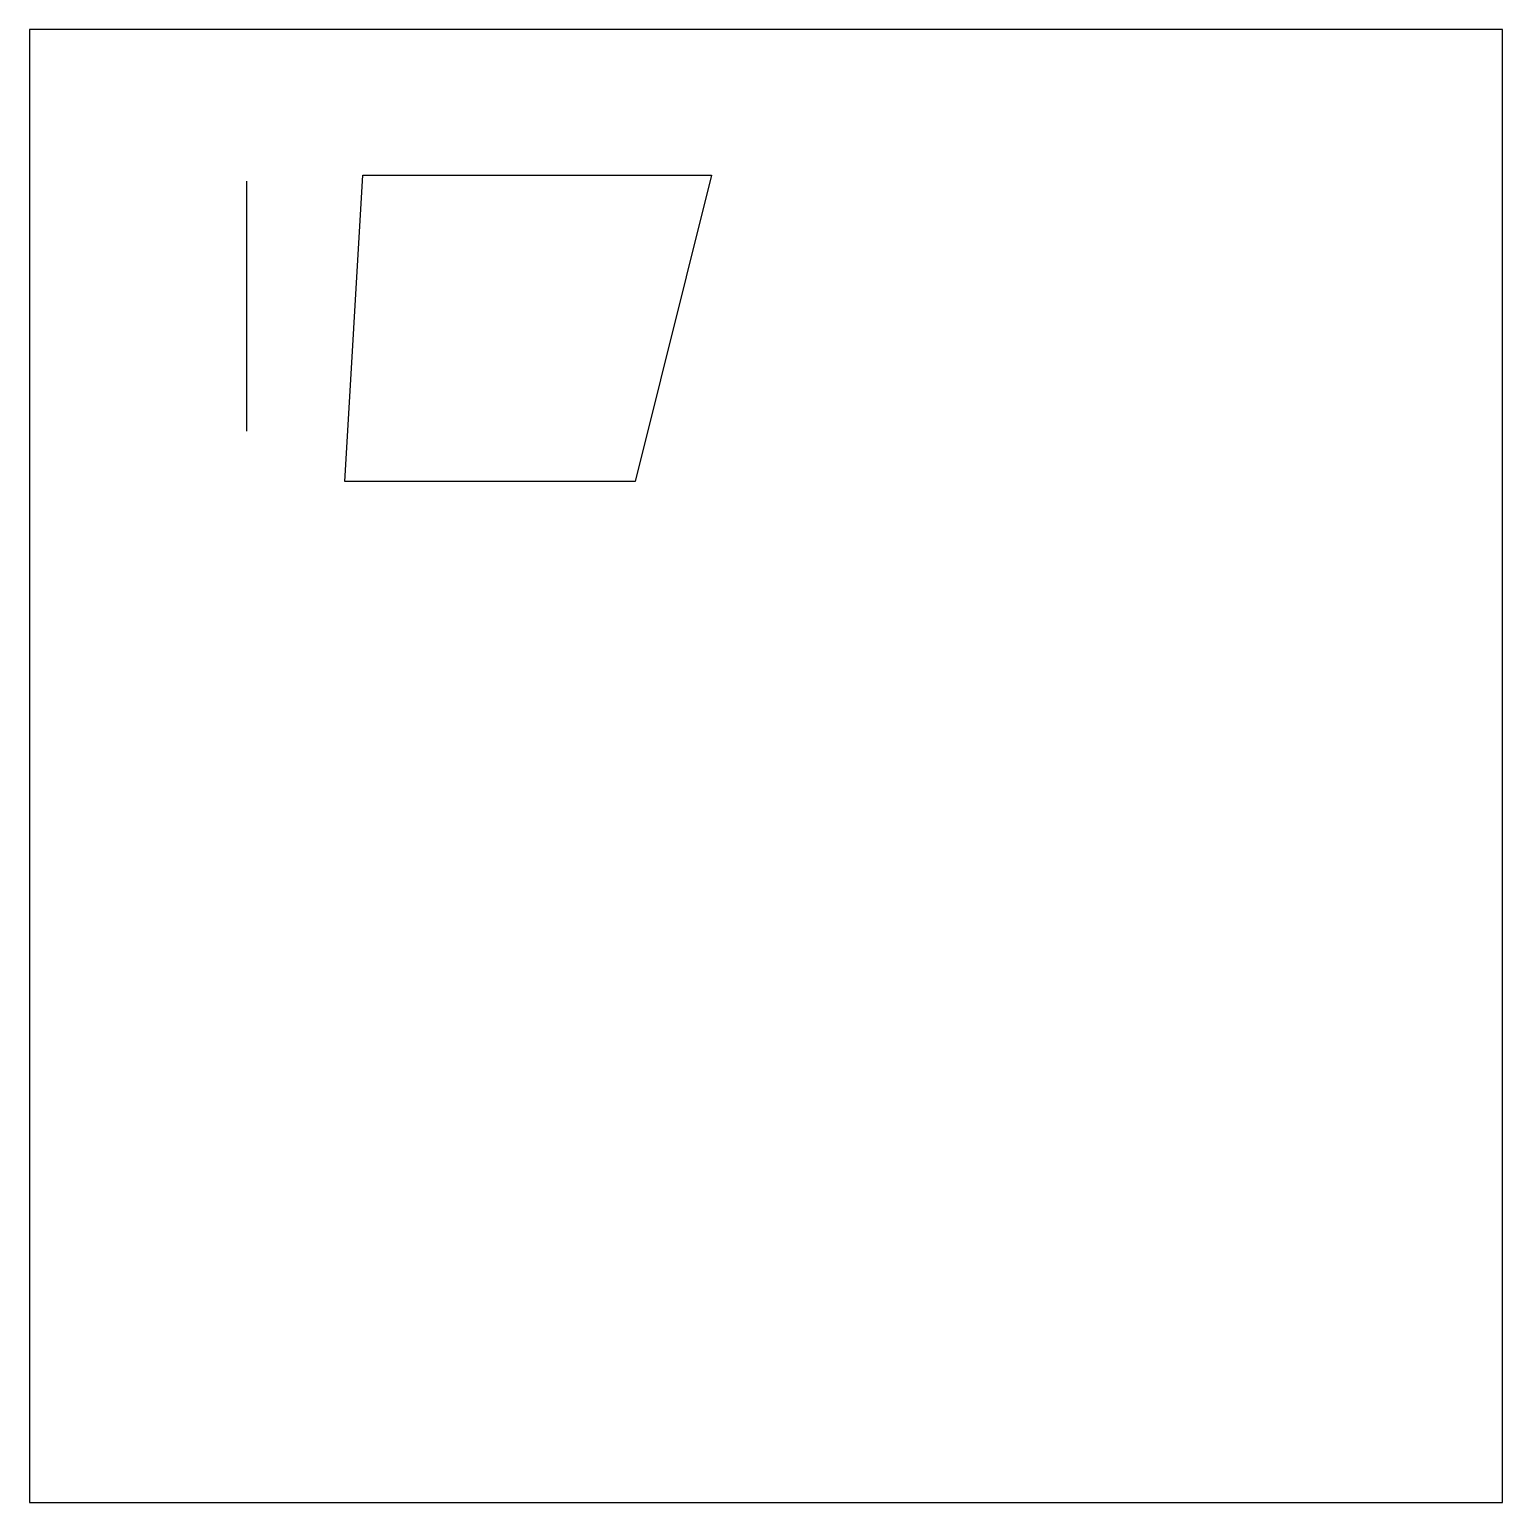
# Model space of a CAD drawing. Header units: inches. Extents: x 0 to 10, y 0 to 10.
import ezdxf

# ---------------------------------------------------------------- set-up
doc = ezdxf.new("R2010")
doc.units = ezdxf.units.IN
doc.header["$MEASUREMENT"] = 0

msp = doc.modelspace()

# ---------------------------------------------------------------- linework, layer by layer
for points in [[(0, 0), (10, 0), (10, 10), (0, 10), (0, 10), (0, 0)], [(2.263, 9.012), (4.629, 9.012), (4.112, 6.932), (2.14, 6.932), (2.263, 9.012)], [(1.474, 8.971), (1.474, 7.272)]]:
    msp.add_lwpolyline(points)

doc.saveas('drawing.dxf')
